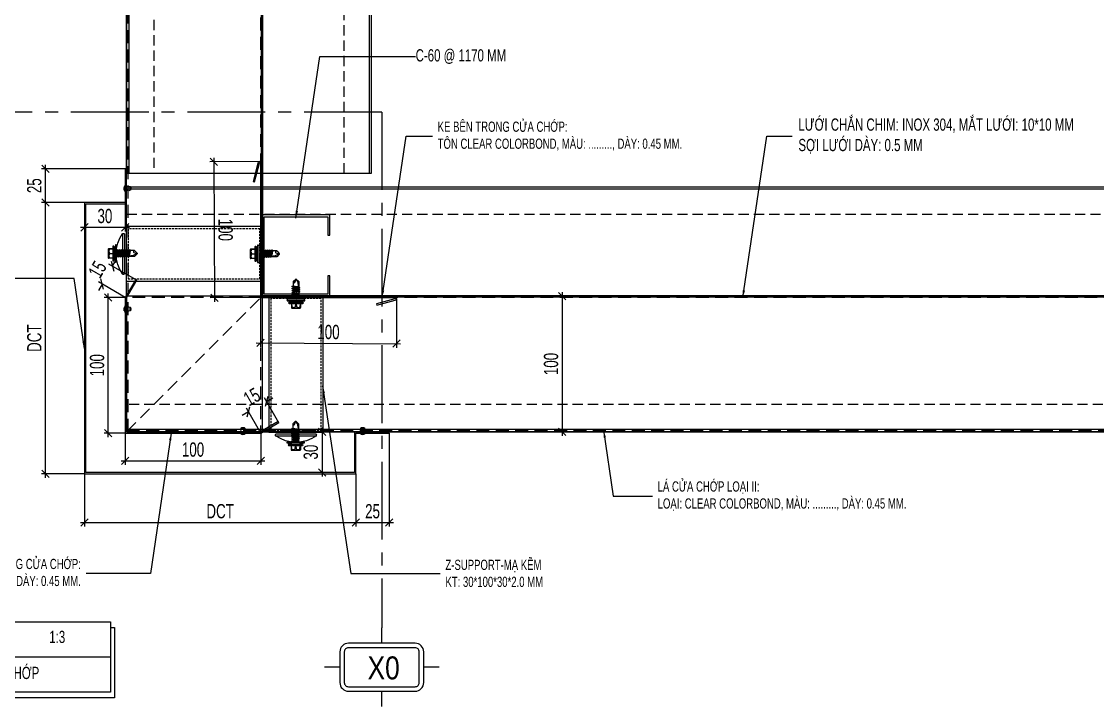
# Model space of a CAD drawing. Header units: inches. Extents: x 315041 to 662841, y -45540 to -35018.
# Drawn here: x 329779.8 to 330043.5, y -38065.6 to -37897.8 of the extents above; entities that cross this region are included whole.
import ezdxf
from ezdxf.enums import TextEntityAlignment as Align

# ---------------------------------------------------------------- set-up
doc = ezdxf.new("R2010")
doc.units = ezdxf.units.IN
doc.header["$MEASUREMENT"] = 0
for name, pattern in [('CENTER2', [28.575, 19.05, -3.175, 3.175, -3.175]), ('DASHED', [0.75, 0.5, -0.25]), ('DASHED2', [9.525, 6.35, -3.175]), ('HIDDEN', [0.375, 0.25, -0.125])]:
    doc.linetypes.add(name, pattern=pattern)
for name, color, linetype in [('3', 3, 'Continuous'), ('7', 7, 'Continuous'), ('8', 8, 'Continuous'), ('flashing', 6, 'Continuous'), ('ROOFING', 4, 'Continuous'), ('STRUCTURE', 1, 'Continuous'), ('TONTHUNG', 9, 'Continuous')]:
    doc.layers.add(name, color=color, linetype=linetype)
doc.styles.add('hx2', font='VHARIALN.TTF')
doc.styles.add('ST1H', font='vnshxh.shx', dxfattribs={"width": 0.7})
doc.dimstyles.new('3', dxfattribs={"dimtxt": 3.5, "dimasz": 1.8, "dimexe": 1, "dimexo": 0, "dimgap": 1, "dimtad": 1, "dimdec": 0, "dimlfac": 3, "dimzin": 0, "dimdsep": 46, "dimtxsty": 'ST1H', "dimblk": 'OBLIQUE', "dimcen": 1, "dimdle": 1, "dimclrd": 8, "dimclre": 8, "dimclrt": 3, "dimadec": 0, "dimazin": 0, "dimtfac": 1, "dimtdec": 0, "dimtix": 1, "dimtofl": 0, "dimtmove": 1, "dimatfit": 3, "dimfxl": 0.18, "dimtolj": 1, "dimtzin": 0, "dimlwd": -1, "dimlwe": -1, "dimarcsym": 1})

# ---------------------------------------------------------------- blocks, each defined once
blk = doc.blocks.new('Short_Self_drilling')
at = {"layer": 'STRUCTURE', "color": 1, "linetype": 'Continuous'}
for p, q in [((6.43, 1.74), (-6.43, 1.73)), ((5.14, 3.76), (-5.14, 3.75)), ((-2.57, 2.9), (-5.14, 2.9)), ((-3.43, 3.75), (-3.43, 6.75)), ((3, 7.19), (-3, 7.18)), ((2.57, 2.9), (-2.57, 2.9)), ((-2.14, 2.8), (-2.14, 2.9)), ((6.25, 0), (0, 0)), ((2.15, 2.8), (2.15, 2.9)), ((2.16, -0.5), (2.15, 0.01)), ((5.14, 2.9), (2.57, 2.9)), ((3.43, 3.76), (3.42, 6.76)), ((2.99, -1.17), (-2.7, -0.23)), ((2.99, -2.7), (-2.7, -1.76)), ((2.99, -4.23), (-2.7, -3.28)), ((2.99, -5.75), (-2.7, -4.81)), ((2.99, -7.28), (-2.7, -6.33)), ((-1.91, -7.99), (-2.7, -7.86)), ((-2.14, -1.38), (-2.14, -0.87)), ((-2.14, -2.91), (-2.14, -2.39)), ((-2.14, -4.43), (-2.14, -3.92)), ((-2.13, -5.96), (-2.14, -5.44)), ((-2.13, -7.49), (-2.13, -6.97)), ((2.16, -2.03), (2.16, -1.51)), ((2.16, -3.55), (2.16, -3.04)), ((2.16, -5.08), (2.16, -4.56)), ((2.16, -6.6), (2.16, -6.09)), ((2.16, -8.13), (2.16, -7.61)), ((-2.14, -12.33), (-2.14, -8.48)), ((3, -8.8), (-1.14, -8.12)), ((2.15, -12.31), (2.15, -9.14))]:
    blk.add_line(p, q, dxfattribs=at)
blk.add_lwpolyline([(6.43, 1.31), (6.43, 1.74), (2.14, 2.81), (-2.14, 2.8), (-6.43, 1.73), (-6.43, 1.3)], close=True, dxfattribs=at)
for points in [[(-6.43, 1.3, -0.088869), (-6.25, 0), (0, 0)], [(-0.13, 3.76), (-0.33, 6.23, 0.338878), (-3.14, 6.23), (-3.33, 3.75)], [(3.3, 3.76), (3.1, 6.23, 0.338878), (0.29, 6.23), (0.1, 3.76)], [(-0.08, -14.04), (-1.04, -12.24, -0.148657), (-1.4, -11.2), (-1.95, -7.72, -0.815006), (-1.21, -7.77, 0.150833), (-0.85, -8.68)], [(2.15, -12.31), (0.17, -14.24, -0.333596), (-0.17, -14.24), (-2.14, -12.33)], [(2.15, -12.31), (1.71, -11.7, 0.52242), (0.88, -11.71), (-0.17, -14.24)]]:
    blk.add_lwpolyline(points, format="xyb", dxfattribs=at)
for points in [[(2.99, -1.17), (2.16, -1.51), (-2.14, -0.85), (-2.7, -0.23), (-2.36, 0)], [(2.99, -2.7), (2.16, -3.04), (-2.14, -2.37), (-2.7, -1.76), (-2.14, -1.38), (2.16, -2.03), (2.99, -2.7)], [(2.99, -4.23), (2.16, -4.56), (-2.14, -3.9), (-2.7, -3.28), (-2.14, -2.91), (2.16, -3.55), (2.99, -4.23)], [(2.99, -5.75), (2.16, -6.09), (-2.14, -5.43), (-2.7, -4.81), (-2.14, -4.43), (2.16, -5.08), (2.99, -5.75)], [(2.99, -7.28), (2.16, -7.62), (-2.14, -6.95), (-2.7, -6.33), (-2.13, -5.96), (2.16, -6.6), (2.99, -7.28)], [(-1.82, -8.53), (-2.14, -8.48), (-2.7, -7.86), (-2.13, -7.49), (-1.83, -7.53)], [(-1.26, -7.62), (2.16, -8.13), (3, -8.8)], [(-1.18, 0), (2.16, -0.5), (2.99, -1.17)], [(3, -8.8), (2.16, -9.14), (-0.85, -8.68)]]:
    blk.add_lwpolyline(points, dxfattribs=at)
for centre, radius, start, end in [((-4.99, 3.32), 0.455, 109.79487, 250.26739), ((-3, 6.75), 0.429, 90.03113, 180.03113), ((3, 6.76), 0.429, 0.03113, 90.03113), ((5.07, 3.33), 0.435, 279.72757, 80.33469), ((9.99, 0.17), 3.74, 162.29632, 182.61031)]:
    blk.add_arc(centre, radius, start, end, dxfattribs=at)
blk = doc.blocks.new('A$C2D4C695A')
at = {"color": 7}
for p, q in [((0, 0.17), (0, 9.83)), ((0.5, 10), (0.17, 10)), ((0.5, 0), (0.5, 10)), ((0.5, 0), (0.17, 0))]:
    blk.add_line(p, q, dxfattribs=at)
at = {"color": 7, "extrusion": (0, 0, -1)}
for centre, major_axis, start_param, end_param in [((0.17, 9.83), (0.118, 0.118), 3.926991, 5.497787), ((-6.47, 5), (-6.07, 6.07), 1.733919, 2.97847), ((0.17, 0.17), (-0.118, 0.118), 3.926991, 5.497787)]:
    blk.add_ellipse(centre, major_axis=major_axis, ratio=1, start_param=start_param, end_param=end_param, dxfattribs=at)
blk = doc.blocks.new('A$C157D6C5F')
at = {"layer": 'STRUCTURE', "color": 1, "linetype": 'Continuous'}
for p, q in [((0.65, 2.85), (1.93, 2.85)), ((2.1, 2.77), (2.14, 3.04)), ((2.27, 2.85), (2.44, 2.85)), ((2.33, 1.14), (2.65, 3.04)), ((2.77, 2.85), (2.94, 2.85)), ((2.84, 1.14), (3.16, 3.04)), ((3.28, 2.85), (3.45, 2.85)), ((3.35, 1.14), (3.66, 3.04)), ((3.79, 2.85), (3.96, 2.85)), ((3.86, 1.14), (4.17, 3.04)), ((4.3, 2.85), (4.47, 2.85)), ((4.36, 1.14), (4.67, 3.03)), ((4.8, 2.85), (4.97, 2.85)), ((4.86, 1.14), (5.17, 3.03)), ((5.33, 0), (5.33, 4.28)), ((5.69, 2.85), (5.72, 2.85)), ((5.72, 2.99), (5.72, 3.85)), ((5.72, 1.28), (5.72, 2.99)), ((6, 0.43), (6, 3.85)), ((6, 3.28), (7, 3.28)), ((7.14, 1.14), (7.14, 3.14)), ((0.66, 1.43), (1.71, 1.43)), ((1.83, 1.14), (2.06, 2.52)), ((2.05, 1.42), (2.22, 1.42)), ((2.56, 1.42), (2.73, 1.42)), ((3.07, 1.42), (3.24, 1.42)), ((3.57, 1.42), (3.74, 1.42)), ((4.08, 1.42), (4.25, 1.42)), ((4.58, 1.42), (4.75, 1.42)), ((5.08, 1.42), (5.19, 1.42)), ((5.69, 1.42), (5.72, 1.42)), ((5.72, 0.43), (5.72, 1.28)), ((6, 1), (7, 1))]:
    blk.add_line(p, q, dxfattribs=at)
for points in [[(0.66, 1.43), (0.02, 2.08, -0.333596), (0.02, 2.2), (0.65, 2.85)], [(0.09, 2.17), (0.68, 2.49, -0.148657), (1.03, 2.61), (2.19, 2.79, -0.815006), (2.17, 2.54, 0.150833), (1.87, 2.42)], [(6, 2.18), (6.83, 2.25, 0.338878), (6.83, 3.18), (6, 3.24)], [(0.66, 1.43), (0.86, 1.57, 0.52242), (0.86, 1.85), (0.02, 2.2)], [(6, 1.04), (6.83, 1.11, 0.338878), (6.83, 2.04), (6, 2.1)]]:
    blk.add_lwpolyline(points, format="xyb", dxfattribs=at)
for points in [[(1.92, 2.75), (1.94, 2.85), (2.14, 3.04), (2.27, 2.85), (2.25, 2.75)], [(2.33, 1.14), (2.22, 1.42), (2.44, 2.85), (2.65, 3.04), (2.77, 2.85), (2.56, 1.42), (2.33, 1.14)], [(2.84, 1.14), (2.73, 1.42), (2.95, 2.85), (3.16, 3.04), (3.28, 2.85), (3.07, 1.42), (2.84, 1.14)], [(3.35, 1.14), (3.24, 1.42), (3.46, 2.85), (3.66, 3.04), (3.79, 2.85), (3.57, 1.42), (3.35, 1.14)], [(3.86, 1.14), (3.74, 1.42), (3.97, 2.85), (4.17, 3.04), (4.3, 2.85), (4.08, 1.42), (3.86, 1.14)], [(4.36, 1.14), (4.24, 1.42), (4.47, 2.85), (4.67, 3.03), (4.8, 2.85), (4.58, 1.42), (4.36, 1.14)], [(4.86, 1.14), (4.75, 1.42), (4.97, 2.85), (5.17, 3.03), (5.19, 3.01)], [(1.83, 1.14), (1.71, 1.42), (1.87, 2.42)], [(2.22, 2.56), (2.05, 1.42), (1.83, 1.14)], [(5.19, 2.13), (5.08, 1.42), (4.86, 1.14)]]:
    blk.add_lwpolyline(points, dxfattribs=at)
blk.add_lwpolyline([(5.19, 0), (5.33, 0), (5.69, 1.43), (5.69, 2.85), (5.33, 4.28), (5.19, 4.28)], close=True, dxfattribs=at)
for centre, radius, start, end in [((5.86, 3.8), 0.151, 19.7637, 160.2363), ((7, 3.14), 0.143, 0, 90), ((5.86, 0.45), 0.145, 189.6964, 350.3036), ((7, 1.14), 0.143, 270, 0)]:
    blk.add_arc(centre, radius, start, end, dxfattribs=at)
blk = doc.blocks.new('A$C01EB0BB3')
at = {"color": 1}
blk.add_lwpolyline([(0, 4.4), (13.33, 4.4), (13.33, 37.73), (0, 37.73)], close=True, dxfattribs=at)
at = {"color": 1, "linetype": 'DASHED'}
blk.add_lwpolyline([(0.5, 4.9), (12.83, 4.9), (12.83, 37.23), (0.5, 37.23)], close=True, dxfattribs=at)
at = {"color": 1, "xscale": 0.3325819354032872, "yscale": 0.332581935392227, "zscale": 0.3325819354032872, "rotation": 179.9688727246166}
blk.add_blockref('Short_Self_drilling', (6.67, 37.23), dxfattribs=at)
at = {"color": 8, "rotation": 270}
for name, p in [('A$C157D6C5F', (4.45, 7.14)), ('A$C2D4C695A', (1.67, 4.06))]:
    blk.add_blockref(name, p, dxfattribs=at)
blk = doc.blocks.new('RIVET')
at = {"color": 8}
for p, q in [((-3.91, 1.08), (-4.17, 0)), ((-4.17, 0), (-3.91, -1.08)), ((-3.91, -1.08), (-3.91, 1.08)), ((-3.54, -1.32), (-3.54, 1.32)), ((-0.96, -1.25), (-0.96, 1.25)), ((-0.96, 1.25), (-0.06, 1.25)), ((0, 1.31), (0, 2.44)), ((0, -1.31), (0, 1.31)), ((0.06, 2.5), (0.09, 2.5)), ((0.14, 2.47), (0.68, 1.38)), ((0.14, -2.47), (0.14, 2.47)), ((0.75, 1.1), (0.75, -1.1)), ((0.92, 0.69), (0.75, 0.69)), ((0.92, -0.69), (0.92, 0.69)), ((-0.06, -1.25), (-0.96, -1.25)), ((0, -2.44), (0, -1.31)), ((0.09, -2.5), (0.06, -2.5)), ((0.68, -1.38), (0.14, -2.47)), ((0.92, -0.69), (0.75, -0.69))]:
    blk.add_line(p, q, dxfattribs=at)
for centre, radius, start, end in [((-3.41, 0.7), 0.634, 101.56667, 142.23088), ((-2.52, -0.13), 1.78, 64.63521, 125.23685), ((-0.91, 2.96), 1.71, 240.47832, 268.3625), ((-0.06, 1.31), 0.0625, 270, 0), ((0.06, 2.44), 0.0625, 90, 180), ((0.09, 2.44), 0.0625, 26.56505, 90), ((0.12, 1.1), 0.625, 0, 26.56505), ((5.37, 0.62), 4.45, 179.07778, 187.95176), ((5.77, -0.64), 4.85, 172.41501, 180.55546), ((-3.41, -0.7), 0.634, 217.76912, 258.43333), ((-2.52, 0.13), 1.78, 234.76315, 295.36479), ((-0.91, -2.96), 1.71, 91.6375, 119.52168), ((-0.06, -1.31), 0.0625, 0, 90), ((0.06, -2.44), 0.0625, 180, 270), ((0.09, -2.44), 0.0625, 270, 333.43495), ((0.12, -1.1), 0.625, 333.43495, 0)]:
    blk.add_arc(centre, radius, start, end, dxfattribs=at)
blk = doc.blocks.new('TENTRUC')
at = {"layer": '7'}
for p, q in [((0, 8.27), (0, 10.26)), ((-7.48, 5.13), (-5.48, 5.13)), ((5.48, 5.13), (7.48, 5.13)), ((0, 0), (0, 2))]:
    blk.add_line(p, q, dxfattribs=at)
blk.add_lwpolyline([(-4.36, 8.27), (4.36, 8.27, -0.414214), (5.48, 7.14), (5.48, 3.12, -0.414214), (4.36, 2), (-4.36, 2, -0.414214), (-5.48, 3.12), (-5.48, 7.14, -0.414214)], format="xyb", close=True, dxfattribs=at)
at = {"layer": '8', "ltscale": 15}
blk.add_lwpolyline([(-4.36, 7.68), (4.36, 7.68, -0.414214), (4.9, 7.14), (4.9, 3.12, -0.414214), (4.36, 2.58), (-4.36, 2.58, -0.414214), (-4.9, 3.12), (-4.9, 7.14, -0.414214)], format="xyb", close=True, dxfattribs=at)
at = {"layer": '3', "style": 'hx2'}
blk.add_attdef('TR', text='', height=2.9, dxfattribs=at).set_placement((-0.16, 3.83), align=Align.CENTER)
blk = doc.blocks.new('_Oblique')
at = {"color": 0, "linetype": 'ByBlock', "lineweight": -2}
blk.add_line((-0.5, -0.5), (0.5, 0.5), dxfattribs=at)
blk = doc.blocks.new('*D663')
at = {"color": 8, "linetype": 'Continuous', "transparency": 16777216}
for p, q in [((329906.83, -37965.09), (329913.33, -37965.09)), ((329912.33, -37964.09), (329912.33, -37999.27)), ((329906.83, -37998.27), (329913.33, -37998.27))]:
    blk.add_line(p, q, dxfattribs=at)
at = {"layer": 'Defpoints', "color": 0, "transparency": 16777216}
for p in [(329906.83, -37965.09), (329906.83, -37998.27), (329912.33, -37998.27)]:
    blk.add_point(p, dxfattribs=at)
at = {"color": 8, "transparency": 16777216, "xscale": 1.8, "yscale": 1.8, "zscale": 1.8}
for p, rotation in [((329912.33, -37965.09), 90), ((329912.33, -37998.27), 270)]:
    blk.add_blockref('_Oblique', p, dxfattribs=dict(at, rotation=rotation))
at = {"color": 3, "transparency": 16777216, "insert": (329909.58, -37981.68), "char_height": 3.5, "attachment_point": 5, "rotation": 90, "style": 'ST1H'}
blk.add_mtext('\\A1;100', dxfattribs=at)
blk = doc.blocks.new('*D664')
at = {"color": 8, "linetype": 'Continuous', "transparency": 16777216}
for p, q in [((329795.2, -38008.6), (329795.2, -38021.53)), ((329861.7, -38008.6), (329861.7, -38021.53)), ((329794.2, -38020.53), (329862.7, -38020.53))]:
    blk.add_line(p, q, dxfattribs=at)
at = {"layer": 'Defpoints', "color": 0, "transparency": 16777216}
for p in [(329795.2, -38008.6), (329861.7, -38008.6), (329861.7, -38020.53)]:
    blk.add_point(p, dxfattribs=at)
at = {"color": 8, "transparency": 16777216, "xscale": 1.8, "yscale": 1.8, "zscale": 1.8, "rotation": 180}
blk.add_blockref('_Oblique', (329795.2, -38020.53), dxfattribs=at)
at = {"color": 8, "transparency": 16777216, "xscale": 1.8, "yscale": 1.8, "zscale": 1.8}
blk.add_blockref('_Oblique', (329861.7, -38020.53), dxfattribs=at)
at = {"color": 3, "transparency": 16777216, "insert": (329828.45, -38017.78), "char_height": 3.5, "attachment_point": 5, "style": 'ST1H'}
blk.add_mtext('\\A1;dct', dxfattribs=at)
blk = doc.blocks.new('*D665')
at = {"color": 8, "linetype": 'Continuous', "transparency": 16777216}
for p, q in [((329869.92, -37998.6), (329869.92, -38021.53)), ((329861.7, -38008.6), (329861.7, -38021.53)), ((329860.7, -38020.53), (329870.92, -38020.53))]:
    blk.add_line(p, q, dxfattribs=at)
at = {"layer": 'Defpoints', "color": 0, "transparency": 16777216}
for p in [(329869.92, -37998.6), (329861.7, -38008.6), (329869.92, -38020.53)]:
    blk.add_point(p, dxfattribs=at)
at = {"color": 8, "transparency": 16777216, "xscale": 1.8, "yscale": 1.8, "zscale": 1.8, "rotation": 180}
blk.add_blockref('_Oblique', (329861.7, -38020.53), dxfattribs=at)
at = {"color": 8, "transparency": 16777216, "xscale": 1.8, "yscale": 1.8, "zscale": 1.8}
blk.add_blockref('_Oblique', (329869.92, -38020.53), dxfattribs=at)
at = {"color": 3, "transparency": 16777216, "insert": (329865.81, -38017.78), "char_height": 3.5, "attachment_point": 5, "style": 'ST1H'}
blk.add_mtext('\\A1;25', dxfattribs=at)
blk = doc.blocks.new('*D666')
at = {"color": 8, "linetype": 'Continuous', "transparency": 16777216}
for p, q in [((329785.66, -38009.6), (329785.66, -37941.1)), ((329795.2, -37942.1), (329784.66, -37942.1)), ((329795.2, -38008.6), (329784.66, -38008.6))]:
    blk.add_line(p, q, dxfattribs=at)
at = {"layer": 'Defpoints', "color": 0, "transparency": 16777216}
for p in [(329785.66, -37942.1), (329795.2, -37942.1), (329795.2, -38008.6)]:
    blk.add_point(p, dxfattribs=at)
at = {"color": 8, "transparency": 16777216, "xscale": 1.8, "yscale": 1.8, "zscale": 1.8}
for p, rotation in [((329785.66, -37942.1), 90), ((329785.66, -38008.6), 270)]:
    blk.add_blockref('_Oblique', p, dxfattribs=dict(at, rotation=rotation))
at = {"color": 3, "transparency": 16777216, "insert": (329782.91, -37975.35), "char_height": 3.5, "attachment_point": 5, "rotation": 90, "style": 'ST1H'}
blk.add_mtext('\\A1;dct', dxfattribs=at)
blk = doc.blocks.new('*D667')
at = {"color": 8, "linetype": 'Continuous', "transparency": 16777216}
for p, q in [((329785.66, -37943.1), (329785.66, -37932.88)), ((329805.2, -37933.88), (329784.66, -37933.88)), ((329795.2, -37942.1), (329784.66, -37942.1))]:
    blk.add_line(p, q, dxfattribs=at)
at = {"layer": 'Defpoints', "color": 0, "transparency": 16777216}
for p in [(329785.66, -37933.88), (329805.2, -37933.88), (329795.2, -37942.1)]:
    blk.add_point(p, dxfattribs=at)
at = {"color": 8, "transparency": 16777216, "xscale": 1.8, "yscale": 1.8, "zscale": 1.8}
for p, rotation in [((329785.66, -37933.88), 90), ((329785.66, -37942.1), 270)]:
    blk.add_blockref('_Oblique', p, dxfattribs=dict(at, rotation=rotation))
at = {"color": 3, "transparency": 16777216, "insert": (329782.91, -37937.99), "char_height": 3.5, "attachment_point": 5, "rotation": 90, "style": 'ST1H'}
blk.add_mtext('\\A1;25', dxfattribs=at)
blk = doc.blocks.new('*D668')
at = {"color": 8, "linetype": 'Continuous', "transparency": 16777216}
for p, q in [((329795.2, -37942.1), (329795.2, -37949.19)), ((329805.2, -37942.1), (329805.2, -37949.19)), ((329794.2, -37948.19), (329806.2, -37948.19))]:
    blk.add_line(p, q, dxfattribs=at)
at = {"layer": 'Defpoints', "color": 0, "transparency": 16777216}
for p in [(329795.2, -37942.1), (329805.2, -37942.1), (329805.2, -37948.19)]:
    blk.add_point(p, dxfattribs=at)
at = {"color": 8, "transparency": 16777216, "xscale": 1.8, "yscale": 1.8, "zscale": 1.8, "rotation": 180}
blk.add_blockref('_Oblique', (329795.2, -37948.19), dxfattribs=at)
at = {"color": 8, "transparency": 16777216, "xscale": 1.8, "yscale": 1.8, "zscale": 1.8}
blk.add_blockref('_Oblique', (329805.2, -37948.19), dxfattribs=at)
at = {"color": 3, "transparency": 16777216, "insert": (329800.2, -37945.44), "char_height": 3.5, "attachment_point": 5, "style": 'ST1H'}
blk.add_mtext('\\A1;30', dxfattribs=at)
blk = doc.blocks.new('*D669')
at = {"color": 8, "linetype": 'Continuous', "transparency": 16777216}
for p, q in [((329861.37, -37998.27), (329852.44, -37998.27)), ((329853.44, -37997.27), (329853.44, -38009.27)), ((329861.37, -38008.27), (329852.44, -38008.27))]:
    blk.add_line(p, q, dxfattribs=at)
at = {"layer": 'Defpoints', "color": 0, "transparency": 16777216}
for p in [(329861.37, -37998.27), (329853.44, -38008.27), (329861.37, -38008.27)]:
    blk.add_point(p, dxfattribs=at)
at = {"color": 8, "transparency": 16777216, "xscale": 1.8, "yscale": 1.8, "zscale": 1.8}
for p, rotation in [((329853.44, -37998.27), 90), ((329853.44, -38008.27), 270)]:
    blk.add_blockref('_Oblique', p, dxfattribs=dict(at, rotation=rotation))
at = {"color": 3, "transparency": 16777216, "insert": (329850.69, -38003.27), "char_height": 3.5, "attachment_point": 5, "rotation": 90, "style": 'ST1H'}
blk.add_mtext('\\A1;30', dxfattribs=at)
blk = doc.blocks.new('*D670')
at = {"color": 8, "linetype": 'Continuous', "transparency": 16777216}
for p, q in [((329805.2, -37965.38), (329800.04, -37965.38)), ((329801.04, -37999.6), (329801.04, -37964.38)), ((329805.2, -37998.6), (329800.04, -37998.6))]:
    blk.add_line(p, q, dxfattribs=at)
at = {"layer": 'Defpoints', "color": 0, "transparency": 16777216}
for p in [(329801.04, -37965.38), (329805.2, -37965.38), (329805.2, -37998.6)]:
    blk.add_point(p, dxfattribs=at)
at = {"color": 8, "transparency": 16777216, "xscale": 1.8, "yscale": 1.8, "zscale": 1.8}
for p, rotation in [((329801.04, -37965.38), 90), ((329801.04, -37998.6), 270)]:
    blk.add_blockref('_Oblique', p, dxfattribs=dict(at, rotation=rotation))
at = {"color": 3, "transparency": 16777216, "insert": (329798.29, -37981.99), "char_height": 3.5, "attachment_point": 5, "rotation": 90, "style": 'ST1H'}
blk.add_mtext('\\A1;100', dxfattribs=at)
blk = doc.blocks.new('*D671')
at = {"color": 8, "linetype": 'Continuous', "transparency": 16777216}
for p, q in [((329805.2, -37998.6), (329805.2, -38006.42)), ((329838.43, -37998.6), (329838.43, -38006.42)), ((329804.2, -38005.42), (329839.43, -38005.42))]:
    blk.add_line(p, q, dxfattribs=at)
at = {"layer": 'Defpoints', "color": 0, "transparency": 16777216}
for p in [(329805.2, -37998.6), (329838.43, -37998.6), (329838.43, -38005.42)]:
    blk.add_point(p, dxfattribs=at)
at = {"color": 8, "transparency": 16777216, "xscale": 1.8, "yscale": 1.8, "zscale": 1.8, "rotation": 180}
blk.add_blockref('_Oblique', (329805.2, -38005.42), dxfattribs=at)
at = {"color": 8, "transparency": 16777216, "xscale": 1.8, "yscale": 1.8, "zscale": 1.8}
blk.add_blockref('_Oblique', (329838.43, -38005.42), dxfattribs=at)
at = {"color": 3, "transparency": 16777216, "insert": (329821.81, -38002.67), "char_height": 3.5, "attachment_point": 5, "style": 'ST1H'}
blk.add_mtext('\\A1;100', dxfattribs=at)
blk = doc.blocks.new('*D672')
at = {"color": 8, "linetype": 'Continuous', "transparency": 16777216}
for p, q in [((329842.81, -37996.07), (329839.3, -37989.99)), ((329839.8, -37990.85), (329841.36, -37989.95)), ((329835.41, -37993.38), (329833.85, -37994.28)), ((329838.43, -37998.6), (329834.91, -37992.52))]:
    blk.add_line(p, q, dxfattribs=at)
at = {"layer": 'Defpoints', "color": 0, "transparency": 16777216}
for p in [(329839.8, -37990.85), (329842.81, -37996.07), (329838.43, -37998.6)]:
    blk.add_point(p, dxfattribs=at)
at = {"color": 8, "transparency": 16777216, "xscale": 1.8, "yscale": 1.8, "zscale": 1.8}
for p, rotation in [((329839.8, -37990.85), 210.0000000102175), ((329835.41, -37993.38), 30.00000001021756)]:
    blk.add_blockref('_Oblique', p, dxfattribs=dict(at, rotation=rotation))
at = {"color": 3, "transparency": 16777216, "insert": (329836.23, -37989.74), "char_height": 3.5, "attachment_point": 5, "rotation": 30, "style": 'ST1H'}
blk.add_mtext('\\A1;15', dxfattribs=at)
blk = doc.blocks.new('*D673')
at = {"color": 8, "linetype": 'Continuous', "transparency": 16777216}
for p, q in [((329807.73, -37960.99), (329801.17, -37957.2)), ((329802.03, -37957.7), (329802.93, -37956.14)), ((329799.5, -37962.08), (329798.6, -37963.64)), ((329805.2, -37965.38), (329798.63, -37961.58))]:
    blk.add_line(p, q, dxfattribs=at)
at = {"layer": 'Defpoints', "color": 0, "transparency": 16777216}
for p in [(329802.03, -37957.7), (329807.73, -37960.99), (329805.2, -37965.38)]:
    blk.add_point(p, dxfattribs=at)
at = {"color": 8, "transparency": 16777216, "xscale": 1.8, "yscale": 1.8, "zscale": 1.8}
for p, rotation in [((329802.03, -37957.7), 239.9999999913343), ((329799.5, -37962.08), 59.99999999133424)]:
    blk.add_blockref('_Oblique', p, dxfattribs=dict(at, rotation=rotation))
at = {"color": 3, "transparency": 16777216, "insert": (329798.38, -37958.52), "char_height": 3.5, "attachment_point": 5, "rotation": 60, "style": 'ST1H'}
blk.add_mtext('\\A1;15', dxfattribs=at)
blk = doc.blocks.new('*D674')
at = {"color": 8, "linetype": 'Continuous', "transparency": 16777216}
for p, q in [((329826.92, -37931.15), (329827.1, -37966.48)), ((329838.21, -37932.09), (329825.92, -37932.15)), ((329838.38, -37965.42), (329826.09, -37965.48))]:
    blk.add_line(p, q, dxfattribs=at)
at = {"layer": 'Defpoints', "color": 0, "transparency": 16777216}
for p in [(329838.21, -37932.09), (329827.09, -37965.48), (329838.38, -37965.42)]:
    blk.add_point(p, dxfattribs=at)
at = {"color": 8, "transparency": 16777216, "xscale": 1.8, "yscale": 1.8, "zscale": 1.8}
for p, rotation in [((329826.92, -37932.15), 90.2870437026252), ((329827.09, -37965.48), 270.2870437026252)]:
    blk.add_blockref('_Oblique', p, dxfattribs=dict(at, rotation=rotation))
at = {"color": 3, "transparency": 16777216, "insert": (329829.76, -37948.8), "char_height": 3.5, "attachment_point": 5, "rotation": 270.287, "style": 'ST1H'}
blk.add_mtext('\\A1;100', dxfattribs=at)
blk = doc.blocks.new('*D675')
at = {"color": 8, "linetype": 'Continuous', "transparency": 16777216}
for p, q in [((329838.38, -37965.42), (329838.32, -37977.53)), ((329871.71, -37965.59), (329871.65, -37977.69)), ((329837.32, -37976.52), (329872.66, -37976.7))]:
    blk.add_line(p, q, dxfattribs=at)
at = {"layer": 'Defpoints', "color": 0, "transparency": 16777216}
for p in [(329838.38, -37965.42), (329871.71, -37965.59), (329871.66, -37976.69)]:
    blk.add_point(p, dxfattribs=at)
at = {"color": 8, "transparency": 16777216, "xscale": 1.8, "yscale": 1.8, "zscale": 1.8}
for p, rotation in [((329838.32, -37976.53), 179.7140906715049), ((329871.66, -37976.69), 359.7140906715048)]:
    blk.add_blockref('_Oblique', p, dxfattribs=dict(at, rotation=rotation))
at = {"color": 3, "transparency": 16777216, "insert": (329855, -37973.86), "char_height": 3.5, "attachment_point": 5, "rotation": 359.7141, "style": 'ST1H'}
blk.add_mtext('\\A1;100', dxfattribs=at)

msp = doc.modelspace()

# ---------------------------------------------------------------- linework, layer by layer
at = {"color": 8, "linetype": 'CENTER2'}
for q in [(329741.1296, -37919.9475), (329868.0805, -38046.36)]:
    msp.add_line((329868.0805, -37919.9475), q, dxfattribs=at)
at = {"color": 94}
for points in [[(329805.5337, -37758.6315), (329805.5337, -37934.9355), (329865.5337, -37934.9355), (329865.5337, -37758.6315)], [(329806.0337, -37758.6315), (329806.0337, -37934.9355)], [(329865.0337, -37934.9355), (329865.0337, -37758.6315)], [(330191.1113, -37998.2689), (329805.5337, -37998.2689), (329805.5337, -37938.2689), (330191.1113, -37938.2689)], [(329805.5337, -37938.7689), (330191.1113, -37938.7689)], [(330191.1113, -37997.7689), (329805.534, -37997.7689)]]:
    msp.add_lwpolyline(points, dxfattribs=at)
at = {"color": 94, "linetype": 'HIDDEN', "ltscale": 10}
for points in [[(329812.2003, -37758.6315), (329812.2003, -37934.9355)], [(329858.867, -37934.9355), (329858.867, -37758.6315)], [(329805.5337, -37944.9355), (330191.1113, -37944.9355)], [(330191.1113, -37991.6022), (329805.534, -37991.6022)]]:
    msp.add_lwpolyline(points, dxfattribs=at)
at = {"color": 9}
for points in [[(329735.9606, -38044.8599), (329801.5402, -38044.8599), (329801.5402, -38062.1091), (329735.9606, -38062.1091)], [(329735.9606, -38044.8599), (329801.5402, -38044.8599), (329801.5402, -38053.4845), (329735.9606, -38053.4845)]]:
    msp.add_lwpolyline(points, close=True, dxfattribs=at)
msp.add_lwpolyline([(329801.5402, -38046.2805), (329802.5629, -38046.2805), (329802.5629, -38063.5296), (329736.9832, -38063.5296), (329736.9832, -38062.1091)], dxfattribs=at)
at = {"layer": '3'}
msp.add_lwpolyline([(329855.3792, -37950.09), (329855.3792, -37945.09), (329838.7125, -37945.09), (329838.7125, -37965.09), (329855.3792, -37965.09), (329855.3792, -37960.09), (329854.8792, -37960.09), (329854.8792, -37964.59), (329839.2125, -37964.59), (329839.2125, -37945.59), (329854.8792, -37945.59), (329854.8792, -37950.09)], close=True, dxfattribs=at)
at = {"layer": 'flashing'}
msp.add_lwpolyline([(329838.7125, -37965.09), (329838.7125, -37932.59, 0.87697646), (329837.7296, -37932.4606), (329836.5209, -37936.9714), (329836.8429, -37937.0577), (329838.0652, -37932.4959, -0.79920649), (329838.3792, -37932.58), (329838.3792, -37965.4233), (329871.2225, -37965.4233, -0.79920649), (329871.3066, -37965.7373), (329866.7448, -37966.9597), (329866.8311, -37967.2816), (329871.3419, -37966.073, 0.87697646), (329871.2125, -37965.09)], format="xyb", close=True, dxfattribs=at)
for points in [[(329795.5337, -38008.2689), (329795.5337, -37942.4348), (329805.5337, -37942.4348), (329805.5337, -37933.8777), (329805.2003, -37933.8777), (329805.2003, -37942.1015), (329795.2003, -37942.1015), (329795.2003, -38008.6022), (329861.701, -38008.6022), (329861.701, -37998.6022), (329869.9249, -37998.6022), (329869.9249, -37998.2689), (329861.3677, -37998.2689), (329861.3677, -38008.2689)], [(329805.5333, -37998.2692), (329805.5333, -37965.468), (329808.0352, -37961.1638), (329807.7465, -37960.9971), (329805.2, -37965.3762), (329805.2, -37998.6025), (329838.4263, -37998.6025), (329842.8054, -37996.056), (329842.6387, -37995.7673), (329838.3345, -37998.2692)]]:
    msp.add_lwpolyline(points, close=True, dxfattribs=at)
at = {"layer": 'ROOFING'}
for points in [[(329838.7125, -37758.6315), (329838.7125, -37998.2689, -0.41421352), (329838.7122, -37998.2692), (329805.5337, -37998.2692), (329805.5337, -37758.6315)], [(330191.1113, -37965.09), (329805.534, -37965.09, 0.41421352), (329805.5337, -37965.0903), (329805.5337, -37998.2689), (330191.1113, -37998.2689)]]:
    msp.add_lwpolyline(points, format="xyb", dxfattribs=at)
at = {"layer": 'TONTHUNG', "linetype": 'DASHED2', "ltscale": 0.5}
for points in [[(329805.867, -37998.2692), (329805.867, -37758.6315)], [(329838.3792, -37758.6315), (329838.3792, -37998.2692)], [(329805.5337, -37998.2689), (329838.7129, -37965.09)], [(330191.1113, -37965.4233), (329805.5337, -37965.4233)], [(329805.5337, -37997.9355), (330191.1113, -37997.9355)]]:
    msp.add_lwpolyline(points, dxfattribs=at)

# ---------------------------------------------------------------- block references
at = {"color": 8, "rotation": 270}
msp.add_blockref('A$C01EB0BB3', (329800.983, -37948.0204), dxfattribs=at)
at = {"color": 8}
msp.add_blockref('A$C01EB0BB3', (329840.3792, -38002.8195), dxfattribs=at)
at = {"layer": '3'}
ref = msp.add_blockref('TENTRUC', (329868.0805, -38065.6068), dxfattribs=dict(at, xscale=-1.875, yscale=1.875, zscale=1.875))
ref.add_attrib('TR', 'X0', dxfattribs={"layer": '0', "height": 5.625, "style": 'hx2'}).set_placement((329868.5283, -38058.9636), align=Align.CENTER)
at = {"layer": 'flashing', "color": 0, "ltscale": 500, "xscale": -0.3333333332557231, "zscale": 0.3333333333721384}
for p, yscale in [((329805.2003, -37938.6591), 0.3333333333139308), ((329805.2, -37968.224), 0.3333333334303461)]:
    msp.add_blockref('RIVET', p, dxfattribs=dict(at, yscale=yscale))
at = {"layer": 'flashing', "color": 0, "ltscale": 500, "xscale": -0.3333333332557231, "zscale": 0.3333333333721384, "rotation": 90}
for p, yscale in [((329834.0255, -37998.6025), 0.3333333334103372), ((329863.3901, -37998.6022), 0.3333333333339397)]:
    msp.add_blockref('RIVET', p, dxfattribs=dict(at, yscale=yscale))

# ---------------------------------------------------------------- texts
at = {"layer": '3', "insert": (329876.3706, -37906.3459), "char_height": 3, "attachment_point": 4, "style": 'ST1H', "bg_fill": 2}
msp.add_mtext('\\A1;c-60 @ 1170 mm', dxfattribs=at)

# ---------------------------------------------------------------- dimensions: what is measured, and where the dimension line sits
at = {"color": 8}
for p1, p2, distance, picture, middle in [((329838.2125, -37932.09), (329838.3795, -37965.4233), -11.2879, '*D674', (329829.7582, -37948.7994)), ((329805.2, -37965.3762), (329807.7328, -37960.9892), 6.5827, '*D673', (329798.3841, -37958.5164)), ((329838.3792, -37965.4237), (329871.7125, -37965.59), -11.1015, '*D675', (329855.0042, -37973.8583)), ((329838.4263, -37998.6025), (329842.8133, -37996.0697), 6.0253, '*D672', (329836.2322, -37989.7365))]:
    dim = msp.add_aligned_dim(p1=p1, p2=p2, distance=distance, dimstyle='3', dxfattribs=at)
    dim.commit()
    dim.dimension.update_dxf_attribs({"geometry": picture, "text_midpoint": middle})
for base, p1, p2, picture, middle in [((329785.6618, -37933.8777), (329795.2003, -37942.1015), (329805.2003, -37933.8777), '*D667', (329782.9118, -37937.9896)), ((329801.0388, -37965.3762), (329805.2, -37998.6025), (329805.2, -37965.3762), '*D670', (329798.2888, -37981.9894)), ((329912.326, -37998.2689), (329906.8304, -37965.09), (329906.8304, -37998.2689), '*D663', (329909.576, -37981.6794)), ((329853.4408, -38008.2689), (329861.3677, -37998.2689), (329861.3677, -38008.2689), '*D669', (329850.6908, -38003.2689))]:
    dim = msp.add_linear_dim(base=base, p1=p1, p2=p2, angle=90, dimstyle='3', dxfattribs=at)
    dim.commit()
    dim.dimension.update_dxf_attribs({"geometry": picture, "text_midpoint": middle})
dim = msp.add_linear_dim(base=(329785.6618, -37942.1015), p1=(329795.2003, -38008.6022), p2=(329795.2003, -37942.1015), angle=90, text='dct', dimstyle='3', dxfattribs=at)
dim.commit()
dim.dimension.update_dxf_attribs({"geometry": '*D666', "text_midpoint": (329782.9118, -37975.3519)})
for base, p1, p2, picture, middle in [((329805.2003, -37948.1906), (329795.2003, -37942.1015), (329805.2003, -37942.1015), '*D668', (329800.2003, -37945.4406)), ((329838.4263, -38005.4191), (329805.2, -37998.6025), (329838.4263, -37998.6025), '*D671', (329821.8132, -38002.6691)), ((329869.9249, -38020.5341), (329861.701, -38008.6022), (329869.9249, -37998.6022), '*D665', (329865.8129, -38017.7841))]:
    dim = msp.add_linear_dim(base=base, p1=p1, p2=p2, dimstyle='3', dxfattribs=at)
    dim.commit()
    dim.dimension.update_dxf_attribs({"geometry": picture, "text_midpoint": middle})
dim = msp.add_linear_dim(base=(329861.701, -38020.5341), p1=(329795.2003, -38008.6022), p2=(329861.701, -38008.6022), text='dct', dimstyle='3', dxfattribs=at)
dim.commit()
dim.dimension.update_dxf_attribs({"geometry": '*D664', "text_midpoint": (329828.4507, -38017.7841)})

# ---------------------------------------------------------------- leaders
at = {"color": 9}
for points in [[(329868.1337, -37965.4233), (329874.0485, -37925.8459), (329881.7783, -37925.8459)], [(329956.5686, -37965.4233), (329962.4834, -37925.8459), (329970.2132, -37925.8459)], [(329795.2003, -37977.9193), (329792.6301, -37960.7211), (329775.3865, -37960.7211)], [(329853.5753, -37987.0129), (329860.4526, -38032.9988), (329883.6819, -38032.9988)], [(329816.4831, -37998.6025), (329811.3427, -38032.9988), (329794.2969, -38032.9988)], [(329922.4635, -37997.9355), (329924.834, -38014.0529), (329935.6997, -38014.0529)]]:
    msp.add_leader(points, dimstyle='3', override={"dimgap": 1, "dimtad": 0}, dxfattribs=at)

# ---------------------------------------------------------------- next in the draw order: linework, layer by layer
at = {"layer": 'flashing', "color": 52, "linetype": 'HIDDEN', "ltscale": 20, "true_color": 0xd0d926, "const_width": 0.6667}
msp.add_lwpolyline([(329838.7574, -37758.6315), (329838.7125, -37965.0903), (330191.1113, -37965.0931)], dxfattribs=at)

# ---------------------------------------------------------------- next in the draw order: texts
at = {"layer": '3', "style": 'ST1H', "bg_fill": 2}
for s, insert, char_height, attachment_point in [('\\A1;l¸ cöa chíp lo¹i ii: \\Plo¹i: CLEAR COLORBOND, mµu: ........., dµy: 0.45 mm.', (329935.6997, -38014.0529), 2.5, 4), ('\\A1;ke bªn trong cöa chíp: \\Pt«n CLEAR COLORBOND, mµu: ........., dµy: 0.45 mm.', (329794.2969, -38032.9988), 2.5, 6), ('\\A1;z-support-m¹ kÏm\\Pkt: 30*100*30*2.0 mm', (329883.6819, -38032.9988), 2.5, 4), ('\\A1;1:3', (329786.5643, -38048.5743), 3, 4), ('\\A1;CHI TIÕT: GãC NGOµI CöA CHíP', (329738.4302, -38057.404), 3, 4)]:
    msp.add_mtext(s, dxfattribs=dict(at, insert=insert, char_height=char_height, attachment_point=attachment_point))

# ---------------------------------------------------------------- next in the draw order: leaders
at = {"color": 9}
msp.add_leader([(329846.9961, -37945.9233), (329852.9108, -37906.3459), (329876.3706, -37906.3459)], dimstyle='3', override={"dimgap": 1, "dimtad": 0}, dxfattribs=at)

# ---------------------------------------------------------------- next in the draw order: texts
at = {"color": 60, "true_color": 0xcbec13, "insert": (329970.2132, -37925.8459), "char_height": 3, "attachment_point": 4, "style": 'ST1H', "bg_fill": 2}
msp.add_mtext('\\A1;L¦íI CH¾N CHIM: INOX 304, M¾T L¦íI: 10*10 MM\\PSîI L¦íI DµY: 0.5 MM', dxfattribs=at)
at = {"layer": '3', "insert": (329881.7783, -37925.8459), "char_height": 2.5, "attachment_point": 4, "style": 'ST1H', "bg_fill": 2}
msp.add_mtext('\\A1;ke bªn trong cöa chíp: \\Pt«n CLEAR COLORBOND, mµu: ........., dµy: 0.45 mm.', dxfattribs=at)

doc.saveas('drawing.dxf')
